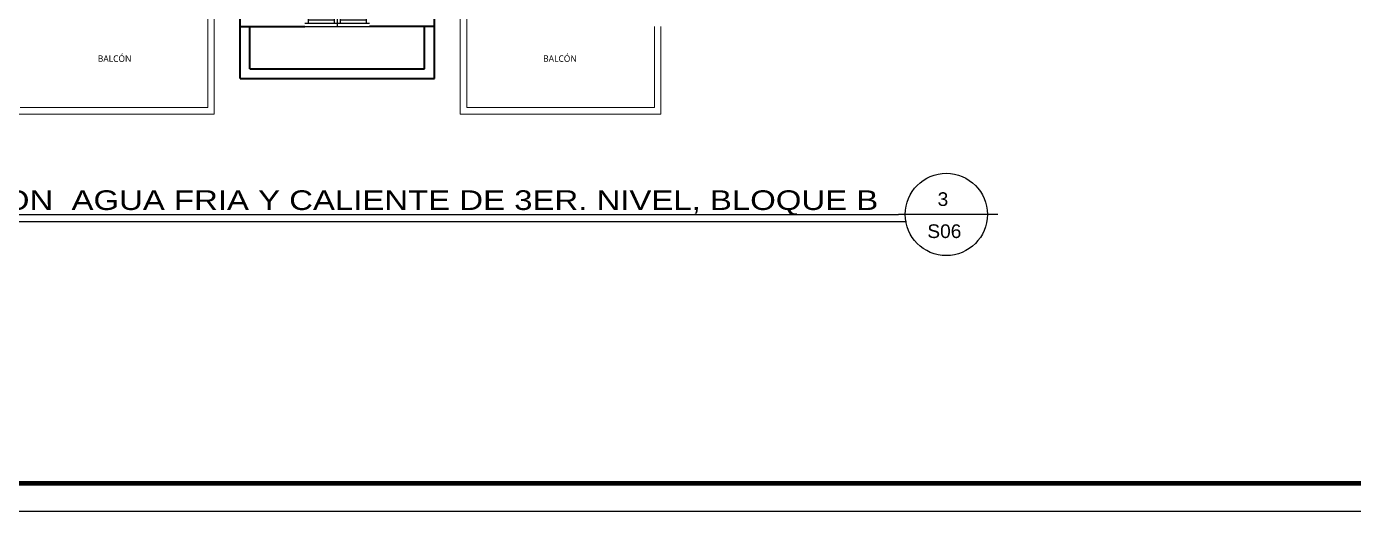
# Model space of a CAD drawing. Header units: feet. Extents: x 1019 to 2236, y -546 to 122.
# Drawn here: x 1064.7 to 1085.2, y -196.41 to -188.92 of the extents above; entities that cross this region are included whole.
import ezdxf
from ezdxf.enums import TextEntityAlignment as Align

# ---------------------------------------------------------------- set-up
doc = ezdxf.new("R2010")
doc.units = ezdxf.units.FT
doc.header["$LTSCALE"] = 0.05
doc.header["$MEASUREMENT"] = 0
for name, color, linetype, lineweight in [('A-WALL', 7, 'Continuous', 25), ('MB', 8, 'Continuous', 20), ('P-SANR-FIXT', 8, 'Continuous', 9)]:
    doc.layers.add(name, color=color, linetype=linetype, lineweight=lineweight)
for name, color, linetype in [('MARCO', 1, 'Continuous'), ('PERT-VENT', 8, 'Continuous'), ('textos', 7, 'Continuous'), ('TEXXT', 2, 'Continuous'), ('TXT', 2, 'Continuous')]:
    doc.layers.add(name, color=color, linetype=linetype)
doc.styles.add('ads', font='trebuc.ttf', dxfattribs={"height": 0.14})
doc.styles.add('DAMIAN', font='arial.ttf', dxfattribs={"height": 0.12})

# ---------------------------------------------------------------- blocks, each defined once
blk = doc.blocks.new('A$C74E0362C')
at = {"layer": 'PERT-VENT', "extrusion": (-2.36783e-12, 8.94772e-16, -1)}
for p, q in [((1, 0.2), (0, 0.2)), ((1, 0.15), (0, 0.15)), ((1, 0.05), (0, 0.05)), ((0.054, 0.05), (0.054, 0.15)), ((0.453, 0.1), (0.054, 0.1)), ((0.453, 0.15), (0.453, 0.05)), ((0.5, 0.2), (0.5, 0)), ((0.547, 0.15), (0.547, 0.05)), ((0.953, 0.1), (0.547, 0.1)), ((0.953, 0.05), (0.953, 0.15)), ((0, 0), (1, 0))]:
    blk.add_line(p, q, dxfattribs=at)

msp = doc.modelspace()

# ---------------------------------------------------------------- linework, layer by layer
at = {"layer": 'A-WALL', "lineweight": 35, "extrusion": (-2.36783e-12, 8.94772e-16, -1)}
for p, q in [((1067.998, -188.925), (1067.998, -188.725)), ((1070.998, -188.925), (1070.998, -188.725))]:
    msp.add_line(p, q, dxfattribs=at)
at = {"layer": 'A-WALL', "lineweight": 35}
for p, q in [((1067.998, -188.925), (1068.998, -188.925)), ((1070.998, -188.925), (1069.998, -188.925))]:
    msp.add_line(p, q, dxfattribs=at)
at = {"layer": 'MARCO'}
msp.add_lwpolyline([(1054.272, -154.409), (1118.772, -154.409), (1118.772, -196.409), (1054.272, -196.409)], close=True, dxfattribs=at)
at = {"layer": 'MARCO', "const_width": 0.075}
msp.add_lwpolyline([(1111.6, -154.843), (1054.706, -154.843), (1054.706, -195.975), (1111.6, -195.975)], close=True, dxfattribs=at)
at = {"layer": 'MB', "lineweight": 35, "extrusion": (-2.36783e-12, 8.94772e-16, -1)}
for p, q in [((1067.998, -189.725), (1067.998, -188.925)), ((1068.148, -189.575), (1068.148, -188.925)), ((1070.848, -189.575), (1070.848, -188.925)), ((1070.998, -189.725), (1070.998, -188.925)), ((1068.148, -189.575), (1070.848, -189.575)), ((1067.998, -189.725), (1070.998, -189.725))]:
    msp.add_line(p, q, dxfattribs=at)
at = {"layer": 'P-SANR-FIXT'}
for p, q in [((1067.498, -188.725), (1067.498, -190.175)), ((1067.598, -188.725), (1067.598, -190.275)), ((1071.398, -188.725), (1071.398, -190.275)), ((1071.498, -188.725), (1071.498, -190.175)), ((1074.398, -188.925), (1074.398, -190.175)), ((1074.498, -188.925), (1074.498, -190.275)), ((1064.498, -190.275), (1067.598, -190.275)), ((1064.598, -190.175), (1067.498, -190.175)), ((1074.498, -190.275), (1071.398, -190.275)), ((1074.398, -190.175), (1071.498, -190.175))]:
    msp.add_line(p, q, dxfattribs=at)
at = {"layer": 'TEXXT', "color": 4}
for p in [(1059.298, -191.825), (1079.704, -191.825)]:
    msp.add_line(p, (1078.169, -191.825), dxfattribs=at)
at = {"layer": 'TEXXT', "color": 3}
msp.add_line((1059.298, -191.934), (1078.293, -191.934), dxfattribs=at)
at = {"layer": 'TEXXT', "color": 4}
msp.add_circle((1078.909, -191.825), 0.635, dxfattribs=at)

# ---------------------------------------------------------------- block references
msp.add_blockref('A$C74E0362C', (1068.998, -188.925))

# ---------------------------------------------------------------- texts
at = {"layer": 'textos', "color": 7, "style": 'DAMIAN', "width": 1.2}
msp.add_text('PLANTA DISTRIBUCION  AGUA FRIA Y CALIENTE DE 3ER. NIVEL, BLOQUE B', height=0.30347, dxfattribs=at).set_placement((1059.343, -191.756))
at = {"layer": 'TEXXT', "style": 'DAMIAN'}
for s, height, p in [('3', 0.211, (1078.857, -191.694)), ('S06', 0.2113, (1078.879, -192.189))]:
    msp.add_text(s, height=height, dxfattribs=at).set_placement(p, align=Align.CENTER)
at = {"layer": 'TXT', "char_height": 0.1, "width": 2.838, "attachment_point": 2, "style": 'ads'}
for insert in [(1066.057, -189.369), (1072.939, -189.369)]:
    msp.add_mtext('BALCÓN', dxfattribs=dict(at, insert=insert))

doc.saveas('drawing.dxf')
